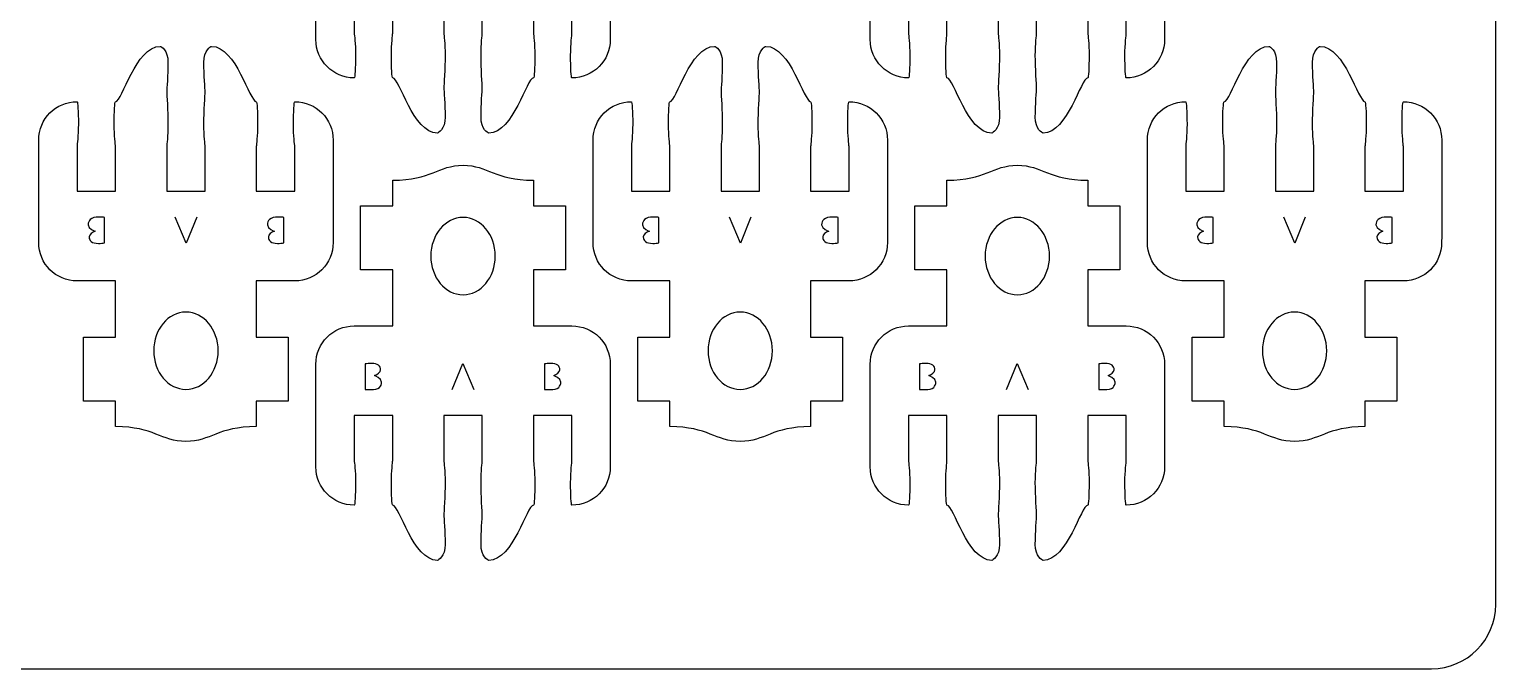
# Model space of a CAD drawing. Extents: x 0 to 300, y 0 to 300.
# Drawn here: x 185.5 to 300, y 0.1 to 50 of the extents above; entities that cross this region are included whole.
import ezdxf

# ---------------------------------------------------------------- set-up
doc = ezdxf.new("R2010")
doc.units = 0
doc.header["$MEASUREMENT"] = 0
doc.layers.add('DEFAULT', color=7, linetype='CONTINUOUS')

msp = doc.modelspace()

# ---------------------------------------------------------------- linework, layer by layer
at = {"layer": 'DEFAULT', "color": 250}
for points in [[(198.54, 35.35), (197.7, 33.33), (196.84, 35.35)], [(241.83, 35.35), (241, 33.33), (240.14, 35.35)], [(285.13, 35.35), (284.3, 33.33), (283.44, 35.35)], [(218.49, 21.9), (219.33, 23.92), (220.18, 21.9)], [(261.79, 21.9), (262.63, 23.92), (263.48, 21.9)]]:
    msp.add_lwpolyline(points, dxfattribs=at)
at = {"layer": 'DEFAULT', "color": 1}
for points, knots in [([(295, 0.1), (198.33, 0.1), (101.67, 0.1), (5, 0.1), (2.25, 0.1), (0, 2.35), (0, 5.1), (0, 101.77), (0, 198.43), (0, 295.1), (0, 297.85), (2.25, 300.1), (5, 300.1), (101.67, 300.1), (198.33, 300.1), (295, 300.1), (297.75, 300.1), (300, 297.85), (300, 295.1), (300, 198.43), (300, 101.77), (300, 5.1), (300, 2.35), (297.75, 0.1), (295, 0.1)], [0, 0, 0, 0, 822.047, 822.047, 822.047, 823.047, 823.047, 823.047, 1645.094, 1645.094, 1645.094, 1646.094, 1646.094, 1646.094, 2468.141, 2468.141, 2468.141, 2469.141, 2469.141, 2469.141, 3291.188, 3291.188, 3291.188, 3292.188, 3292.188, 3292.188, 3292.188]), ([(210.84, 46.24), (210.89, 46.24), (210.94, 47.02), (210.94, 47.99), (210.94, 48.96), (210.84, 49.56), (210.84, 49.74), (210.84, 50.91), (210.84, 52.07), (210.84, 53.24), (211.84, 53.24), (212.84, 53.24), (213.84, 53.24), (213.84, 52.07), (213.84, 50.91), (213.84, 49.74), (213.84, 49.56), (213.74, 48.96), (213.74, 47.99), (213.74, 47.02), (213.78, 46.24), (213.84, 46.24), (214.38, 46.24), (215.41, 41.93), (217.34, 41.93), (217.4, 41.93), (217.94, 42.21), (217.94, 43.18), (217.94, 44.15), (217.84, 45.24), (217.84, 45.49), (217.84, 45.64), (217.94, 47.02), (217.94, 47.99), (217.94, 48.96), (217.84, 49.57), (217.84, 49.74), (217.84, 50.91), (217.84, 52.07), (217.84, 53.24), (218.84, 53.24), (219.84, 53.24), (220.84, 53.24), (220.84, 52.07), (220.84, 50.91), (220.84, 49.74), (220.84, 49.57), (220.74, 48.96), (220.74, 47.99), (220.74, 47.02), (220.84, 45.64), (220.84, 45.49), (220.84, 45.24), (220.74, 44.15), (220.74, 43.18), (220.74, 42.21), (221.28, 41.93), (221.34, 41.93), (223.28, 41.93), (224.3, 46.24), (224.84, 46.24), (224.9, 46.24), (224.94, 47.02), (224.94, 47.99), (224.94, 48.96), (224.84, 49.56), (224.84, 49.74), (224.84, 50.91), (224.84, 52.07), (224.84, 53.24), (225.84, 53.24), (226.84, 53.24), (227.84, 53.24), (227.84, 52.07), (227.84, 50.91), (227.84, 49.74), (227.84, 49.56), (227.74, 48.96), (227.74, 47.99), (227.74, 47.02), (227.78, 46.24), (227.84, 46.24), (229.5, 46.24), (230.84, 47.58), (230.84, 49.24), (230.84, 51.91), (230.84, 54.57), (230.84, 57.24), (230.84, 58.9), (229.5, 60.24), (227.84, 60.24), (226.84, 60.24), (225.84, 60.24), (224.84, 60.24), (224.84, 61.7), (224.84, 63.16), (224.84, 64.62), (225.67, 64.62), (226.5, 64.62), (227.34, 64.62), (227.34, 66.29), (227.34, 67.95), (227.34, 69.62), (226.5, 69.62), (225.67, 69.62), (224.84, 69.62), (224.84, 70.29), (224.84, 70.96), (224.84, 71.62), (221.8, 71.62), (221.31, 72.78), (219.34, 72.78), (217.37, 72.78), (216.88, 71.62), (213.84, 71.62), (213.84, 70.96), (213.84, 70.29), (213.84, 69.62), (213.01, 69.62), (212.17, 69.62), (211.34, 69.62), (211.34, 67.96), (211.34, 66.29), (211.34, 64.62), (212.17, 64.62), (213.01, 64.62), (213.84, 64.62), (213.84, 63.16), (213.84, 61.7), (213.84, 60.24), (212.84, 60.24), (211.84, 60.24), (210.84, 60.24), (209.18, 60.24), (207.84, 58.9), (207.84, 57.24), (207.84, 54.57), (207.84, 51.91), (207.84, 49.24), (207.84, 47.58), (209.18, 46.24), (210.84, 46.24)], [1, 1, 1, 1, 2, 2, 2, 3, 3, 3, 12.92, 12.92, 12.92, 21.42, 21.42, 21.42, 31.34, 31.34, 31.34, 32.34, 32.34, 32.34, 33.34, 33.34, 33.34, 34.34, 34.34, 34.34, 35.34, 35.34, 35.34, 36.34, 36.34, 36.34, 37.34, 37.34, 37.34, 38.34, 38.34, 38.34, 48.26, 48.26, 48.26, 56.76, 56.76, 56.76, 66.68, 66.68, 66.68, 67.68, 67.68, 67.68, 68.68, 68.68, 68.68, 69.68, 69.68, 69.68, 70.68, 70.68, 70.68, 71.68, 71.68, 71.68, 72.68, 72.68, 72.68, 73.68, 73.68, 73.68, 83.6, 83.6, 83.6, 92.109, 92.109, 92.109, 102.029, 102.029, 102.029, 103.029, 103.029, 103.029, 104.029, 104.029, 104.029, 105.029, 105.029, 105.029, 127.708, 127.708, 127.708, 128.708, 128.708, 128.708, 137.217, 137.217, 137.217, 149.647, 149.647, 149.647, 156.727007, 156.727007, 156.727007, 170.907007, 170.907007, 170.907007, 177.987007, 177.987007, 177.987007, 183.657007, 183.657007, 183.657007, 184.657007, 184.657007, 184.657007, 185.657007, 185.657007, 185.657007, 191.327007, 191.327007, 191.327007, 198.417007, 198.417007, 198.417007, 212.587007, 212.587007, 212.587007, 219.687014, 219.687014, 219.687014, 232.097018, 232.097018, 232.097018, 240.597018, 240.597018, 240.597018, 241.597018, 241.597018, 241.597018, 264.27602, 264.27602, 264.27602, 265.27602, 265.27602, 265.27602, 265.27602]), ([(254.14, 46.24), (254.19, 46.24), (254.24, 47.02), (254.24, 47.99), (254.24, 48.96), (254.14, 49.56), (254.14, 49.74), (254.14, 50.91), (254.14, 52.07), (254.14, 53.24), (255.14, 53.24), (256.14, 53.24), (257.14, 53.24), (257.14, 52.07), (257.14, 50.91), (257.14, 49.74), (257.14, 49.56), (257.04, 48.96), (257.04, 47.99), (257.04, 47.02), (257.08, 46.24), (257.14, 46.24), (257.68, 46.24), (258.7, 41.93), (260.64, 41.93), (260.7, 41.93), (261.24, 42.21), (261.24, 43.18), (261.24, 44.15), (261.14, 45.24), (261.14, 45.49), (261.14, 45.64), (261.24, 47.02), (261.24, 47.99), (261.24, 48.96), (261.14, 49.57), (261.14, 49.74), (261.14, 50.91), (261.14, 52.07), (261.14, 53.24), (262.14, 53.24), (263.14, 53.24), (264.14, 53.24), (264.14, 52.07), (264.14, 50.91), (264.14, 49.74), (264.14, 49.57), (264.04, 48.96), (264.04, 47.99), (264.04, 47.02), (264.14, 45.64), (264.14, 45.49), (264.14, 45.24), (264.04, 44.15), (264.04, 43.18), (264.04, 42.21), (264.58, 41.93), (264.64, 41.93), (266.57, 41.93), (267.6, 46.24), (268.14, 46.24), (268.19, 46.24), (268.24, 47.02), (268.24, 47.99), (268.24, 48.96), (268.14, 49.56), (268.14, 49.74), (268.14, 50.91), (268.14, 52.07), (268.14, 53.24), (269.14, 53.24), (270.14, 53.24), (271.14, 53.24), (271.14, 52.07), (271.14, 50.91), (271.14, 49.74), (271.14, 49.56), (271.04, 48.96), (271.04, 47.99), (271.04, 47.02), (271.08, 46.24), (271.14, 46.24), (272.8, 46.24), (274.14, 47.58), (274.14, 49.24), (274.14, 51.91), (274.14, 54.57), (274.14, 57.24), (274.14, 58.9), (272.8, 60.24), (271.14, 60.24), (270.14, 60.24), (269.14, 60.24), (268.14, 60.24), (268.14, 61.7), (268.14, 63.16), (268.14, 64.62), (268.97, 64.62), (269.8, 64.62), (270.64, 64.62), (270.64, 66.29), (270.64, 67.95), (270.64, 69.62), (269.8, 69.62), (268.97, 69.62), (268.14, 69.62), (268.14, 70.29), (268.14, 70.96), (268.14, 71.62), (265.1, 71.62), (264.61, 72.78), (262.64, 72.78), (260.67, 72.78), (260.18, 71.62), (257.14, 71.62), (257.14, 70.96), (257.14, 70.29), (257.14, 69.62), (256.3, 69.62), (255.47, 69.62), (254.64, 69.62), (254.64, 67.96), (254.64, 66.29), (254.64, 64.62), (255.47, 64.62), (256.31, 64.62), (257.14, 64.62), (257.14, 63.16), (257.14, 61.7), (257.14, 60.24), (256.14, 60.24), (255.14, 60.24), (254.14, 60.24), (252.48, 60.24), (251.14, 58.9), (251.14, 57.24), (251.14, 54.57), (251.14, 51.91), (251.14, 49.24), (251.14, 47.58), (252.48, 46.24), (254.14, 46.24)], [1, 1, 1, 1, 2, 2, 2, 3, 3, 3, 12.92, 12.92, 12.92, 21.42, 21.42, 21.42, 31.34, 31.34, 31.34, 32.34, 32.34, 32.34, 33.34, 33.34, 33.34, 34.34, 34.34, 34.34, 35.34, 35.34, 35.34, 36.34, 36.34, 36.34, 37.34, 37.34, 37.34, 38.34, 38.34, 38.34, 48.26, 48.26, 48.26, 56.76, 56.76, 56.76, 66.68, 66.68, 66.68, 67.68, 67.68, 67.68, 68.68, 68.68, 68.68, 69.68, 69.68, 69.68, 70.68, 70.68, 70.68, 71.68, 71.68, 71.68, 72.68, 72.68, 72.68, 73.68, 73.68, 73.68, 83.6, 83.6, 83.6, 92.109, 92.109, 92.109, 102.029, 102.029, 102.029, 103.029, 103.029, 103.029, 104.029, 104.029, 104.029, 105.029, 105.029, 105.029, 127.708, 127.708, 127.708, 128.708, 128.708, 128.708, 137.217, 137.217, 137.217, 149.647, 149.647, 149.647, 156.727007, 156.727007, 156.727007, 170.907007, 170.907007, 170.907007, 177.987007, 177.987007, 177.987007, 183.657007, 183.657007, 183.657007, 184.657007, 184.657007, 184.657007, 185.657007, 185.657007, 185.657007, 191.327007, 191.327007, 191.327007, 198.417007, 198.417007, 198.417007, 212.587007, 212.587007, 212.587007, 219.687014, 219.687014, 219.687014, 232.097018, 232.097018, 232.097018, 240.597018, 240.597018, 240.597018, 241.597018, 241.597018, 241.597018, 264.27602, 264.27602, 264.27602, 265.27602, 265.27602, 265.27602, 265.27602]), ([(206.19, 44.38), (206.14, 44.38), (206.09, 43.6), (206.09, 42.63), (206.09, 41.67), (206.19, 41.06), (206.19, 40.88), (206.19, 39.72), (206.19, 38.55), (206.19, 37.38), (205.19, 37.38), (204.19, 37.38), (203.19, 37.38), (203.19, 38.55), (203.19, 39.72), (203.19, 40.88), (203.19, 41.06), (203.29, 41.67), (203.29, 42.63), (203.29, 43.6), (203.25, 44.38), (203.19, 44.38), (202.65, 44.38), (201.62, 48.7), (199.69, 48.7), (199.63, 48.7), (199.09, 48.41), (199.09, 47.44), (199.09, 46.48), (199.19, 45.38), (199.19, 45.13), (199.19, 44.99), (199.09, 43.6), (199.09, 42.63), (199.09, 41.67), (199.19, 41.05), (199.19, 40.88), (199.19, 39.72), (199.19, 38.55), (199.19, 37.38), (198.19, 37.38), (197.19, 37.38), (196.19, 37.38), (196.19, 38.55), (196.19, 39.72), (196.19, 40.88), (196.19, 41.05), (196.29, 41.67), (196.29, 42.63), (196.29, 43.6), (196.19, 44.99), (196.19, 45.13), (196.19, 45.38), (196.29, 46.48), (196.29, 47.44), (196.29, 48.41), (195.75, 48.7), (195.69, 48.7), (193.75, 48.7), (192.73, 44.38), (192.19, 44.38), (192.13, 44.38), (192.09, 43.6), (192.09, 42.63), (192.09, 41.67), (192.19, 41.06), (192.19, 40.88), (192.19, 39.72), (192.19, 38.55), (192.19, 37.38), (191.19, 37.38), (190.19, 37.38), (189.19, 37.38), (189.19, 38.55), (189.19, 39.72), (189.19, 40.88), (189.19, 41.06), (189.29, 41.67), (189.29, 42.63), (189.29, 43.6), (189.24, 44.38), (189.19, 44.38), (187.53, 44.38), (186.19, 43.04), (186.19, 41.38), (186.19, 38.72), (186.19, 36.05), (186.19, 33.38), (186.19, 31.72), (187.53, 30.38), (189.19, 30.38), (190.19, 30.38), (191.19, 30.38), (192.19, 30.38), (192.19, 28.92), (192.19, 27.46), (192.19, 26), (191.36, 26), (190.52, 26), (189.69, 26), (189.69, 24.33), (189.69, 22.67), (189.69, 21), (190.52, 21), (191.36, 21), (192.19, 21), (192.19, 20.33), (192.19, 19.67), (192.19, 19), (195.23, 19), (195.72, 17.85), (197.69, 17.85), (199.66, 17.85), (200.15, 19), (203.19, 19), (203.19, 19.67), (203.19, 20.33), (203.19, 21), (204.02, 21), (204.86, 21), (205.69, 21), (205.69, 22.67), (205.69, 24.33), (205.69, 26), (204.86, 26), (204.02, 26), (203.19, 26), (203.19, 27.46), (203.19, 28.92), (203.19, 30.38), (204.19, 30.38), (205.19, 30.38), (206.19, 30.38), (207.85, 30.38), (209.19, 31.72), (209.19, 33.38), (209.19, 36.05), (209.19, 38.72), (209.19, 41.38), (209.19, 43.04), (207.85, 44.38), (206.19, 44.38)], [1, 1, 1, 1, 2, 2, 2, 3, 3, 3, 12.92, 12.92, 12.92, 21.42, 21.42, 21.42, 31.34, 31.34, 31.34, 32.34, 32.34, 32.34, 33.34, 33.34, 33.34, 34.34, 34.34, 34.34, 35.34, 35.34, 35.34, 36.34, 36.34, 36.34, 37.34, 37.34, 37.34, 38.34, 38.34, 38.34, 48.26, 48.26, 48.26, 56.76, 56.76, 56.76, 66.68, 66.68, 66.68, 67.68, 67.68, 67.68, 68.68, 68.68, 68.68, 69.68, 69.68, 69.68, 70.68, 70.68, 70.68, 71.68, 71.68, 71.68, 72.68, 72.68, 72.68, 73.68, 73.68, 73.68, 83.6, 83.6, 83.6, 92.109, 92.109, 92.109, 102.029, 102.029, 102.029, 103.029, 103.029, 103.029, 104.029, 104.029, 104.029, 105.029, 105.029, 105.029, 127.709, 127.709, 127.709, 128.709, 128.709, 128.709, 137.218, 137.218, 137.218, 149.648, 149.648, 149.648, 156.728007, 156.728007, 156.728007, 170.908007, 170.908007, 170.908007, 177.988007, 177.988007, 177.988007, 183.658007, 183.658007, 183.658007, 184.658007, 184.658007, 184.658007, 185.658007, 185.658007, 185.658007, 191.328007, 191.328007, 191.328007, 198.418007, 198.418007, 198.418007, 212.588007, 212.588007, 212.588007, 219.688014, 219.688014, 219.688014, 232.098018, 232.098018, 232.098018, 240.598018, 240.598018, 240.598018, 241.598018, 241.598018, 241.598018, 264.27802, 264.27802, 264.27802, 265.27802, 265.27802, 265.27802, 265.27802]), ([(249.49, 44.38), (249.43, 44.38), (249.39, 43.6), (249.39, 42.63), (249.39, 41.67), (249.49, 41.06), (249.49, 40.88), (249.49, 39.72), (249.49, 38.55), (249.49, 37.38), (248.49, 37.38), (247.49, 37.38), (246.49, 37.38), (246.49, 38.55), (246.49, 39.72), (246.49, 40.88), (246.49, 41.06), (246.59, 41.67), (246.59, 42.63), (246.59, 43.6), (246.54, 44.38), (246.49, 44.38), (245.94, 44.38), (244.92, 48.7), (242.99, 48.7), (242.93, 48.7), (242.39, 48.41), (242.39, 47.44), (242.39, 46.48), (242.49, 45.38), (242.49, 45.13), (242.49, 44.99), (242.39, 43.6), (242.39, 42.63), (242.39, 41.67), (242.49, 41.05), (242.49, 40.88), (242.49, 39.72), (242.49, 38.55), (242.49, 37.38), (241.49, 37.38), (240.49, 37.38), (239.49, 37.38), (239.49, 38.55), (239.49, 39.72), (239.49, 40.88), (239.49, 41.05), (239.59, 41.67), (239.59, 42.63), (239.59, 43.6), (239.49, 44.99), (239.49, 45.13), (239.49, 45.38), (239.59, 46.48), (239.59, 47.44), (239.59, 48.41), (239.04, 48.7), (238.99, 48.7), (237.05, 48.7), (236.03, 44.38), (235.49, 44.38), (235.43, 44.38), (235.39, 43.6), (235.39, 42.63), (235.39, 41.67), (235.49, 41.06), (235.49, 40.88), (235.49, 39.72), (235.49, 38.55), (235.49, 37.38), (234.49, 37.38), (233.49, 37.38), (232.49, 37.38), (232.49, 38.55), (232.49, 39.72), (232.49, 40.88), (232.49, 41.06), (232.59, 41.67), (232.59, 42.63), (232.59, 43.6), (232.54, 44.38), (232.49, 44.38), (230.83, 44.38), (229.49, 43.04), (229.49, 41.38), (229.49, 38.72), (229.49, 36.05), (229.49, 33.38), (229.49, 31.72), (230.83, 30.38), (232.49, 30.38), (233.49, 30.38), (234.49, 30.38), (235.49, 30.38), (235.49, 28.92), (235.49, 27.46), (235.49, 26), (234.66, 26), (233.82, 26), (232.99, 26), (232.99, 24.33), (232.99, 22.67), (232.99, 21), (233.82, 21), (234.66, 21), (235.49, 21), (235.49, 20.33), (235.49, 19.67), (235.49, 19), (238.53, 19), (239.02, 17.85), (240.99, 17.85), (242.96, 17.85), (243.45, 19), (246.49, 19), (246.49, 19.67), (246.49, 20.33), (246.49, 21), (247.32, 21), (248.16, 21), (248.99, 21), (248.99, 22.67), (248.99, 24.33), (248.99, 26), (248.15, 26), (247.32, 26), (246.48, 26), (246.49, 27.46), (246.49, 28.92), (246.49, 30.38), (247.49, 30.38), (248.49, 30.38), (249.49, 30.38), (251.14, 30.38), (252.49, 31.72), (252.49, 33.38), (252.49, 36.05), (252.49, 38.72), (252.49, 41.38), (252.49, 43.04), (251.14, 44.38), (249.49, 44.38)], [1, 1, 1, 1, 2, 2, 2, 3, 3, 3, 12.92, 12.92, 12.92, 21.42, 21.42, 21.42, 31.34, 31.34, 31.34, 32.34, 32.34, 32.34, 33.34, 33.34, 33.34, 34.34, 34.34, 34.34, 35.34, 35.34, 35.34, 36.34, 36.34, 36.34, 37.34, 37.34, 37.34, 38.34, 38.34, 38.34, 48.26, 48.26, 48.26, 56.76, 56.76, 56.76, 66.68, 66.68, 66.68, 67.68, 67.68, 67.68, 68.68, 68.68, 68.68, 69.68, 69.68, 69.68, 70.68, 70.68, 70.68, 71.68, 71.68, 71.68, 72.68, 72.68, 72.68, 73.68, 73.68, 73.68, 83.6, 83.6, 83.6, 92.109, 92.109, 92.109, 102.029, 102.029, 102.029, 103.029, 103.029, 103.029, 104.029, 104.029, 104.029, 105.029, 105.029, 105.029, 127.709, 127.709, 127.709, 128.709, 128.709, 128.709, 137.218, 137.218, 137.218, 149.648, 149.648, 149.648, 156.728007, 156.728007, 156.728007, 170.908007, 170.908007, 170.908007, 177.988007, 177.988007, 177.988007, 183.658007, 183.658007, 183.658007, 184.658007, 184.658007, 184.658007, 185.658007, 185.658007, 185.658007, 191.328007, 191.328007, 191.328007, 198.418007, 198.418007, 198.418007, 212.588007, 212.588007, 212.588007, 219.688014, 219.688014, 219.688014, 232.098018, 232.098018, 232.098018, 240.598018, 240.598018, 240.598018, 241.598018, 241.598018, 241.598018, 264.27802, 264.27802, 264.27802, 265.27802, 265.27802, 265.27802, 265.27802]), ([(292.79, 44.38), (292.73, 44.38), (292.69, 43.6), (292.69, 42.63), (292.69, 41.67), (292.79, 41.06), (292.79, 40.88), (292.79, 39.72), (292.79, 38.55), (292.79, 37.38), (291.79, 37.38), (290.79, 37.38), (289.79, 37.38), (289.79, 38.55), (289.79, 39.72), (289.79, 40.88), (289.79, 41.06), (289.89, 41.67), (289.89, 42.63), (289.89, 43.6), (289.84, 44.38), (289.79, 44.38), (289.24, 44.38), (288.22, 48.7), (286.28, 48.7), (286.23, 48.7), (285.69, 48.41), (285.69, 47.44), (285.69, 46.48), (285.79, 45.38), (285.79, 45.13), (285.79, 44.99), (285.69, 43.6), (285.69, 42.63), (285.69, 41.67), (285.79, 41.05), (285.79, 40.88), (285.79, 39.72), (285.79, 38.55), (285.79, 37.38), (284.79, 37.38), (283.79, 37.38), (282.79, 37.38), (282.79, 38.55), (282.79, 39.72), (282.79, 40.88), (282.79, 41.05), (282.89, 41.67), (282.89, 42.63), (282.89, 43.6), (282.79, 44.99), (282.79, 45.13), (282.79, 45.38), (282.89, 46.48), (282.89, 47.44), (282.89, 48.41), (282.34, 48.7), (282.29, 48.7), (280.35, 48.7), (279.33, 44.38), (278.79, 44.38), (278.73, 44.38), (278.68, 43.6), (278.68, 42.63), (278.68, 41.67), (278.79, 41.06), (278.79, 40.88), (278.79, 39.72), (278.79, 38.55), (278.79, 37.38), (277.79, 37.38), (276.79, 37.38), (275.79, 37.38), (275.79, 38.55), (275.79, 39.72), (275.79, 40.88), (275.79, 41.06), (275.89, 41.67), (275.89, 42.63), (275.89, 43.6), (275.84, 44.38), (275.79, 44.38), (274.13, 44.38), (272.79, 43.04), (272.79, 41.38), (272.79, 38.72), (272.79, 36.05), (272.79, 33.38), (272.79, 31.72), (274.13, 30.38), (275.79, 30.38), (276.79, 30.38), (277.79, 30.38), (278.79, 30.38), (278.79, 28.92), (278.79, 27.46), (278.79, 26), (277.95, 26), (277.12, 26), (276.29, 26), (276.29, 24.33), (276.29, 22.67), (276.29, 21), (277.12, 21), (277.95, 21), (278.79, 21), (278.79, 20.33), (278.79, 19.67), (278.79, 19), (281.83, 19), (282.31, 17.85), (284.29, 17.85), (286.26, 17.85), (286.75, 19), (289.79, 19), (289.79, 19.67), (289.79, 20.33), (289.79, 21), (290.62, 21), (291.45, 21), (292.29, 21), (292.29, 22.67), (292.29, 24.33), (292.29, 26), (291.45, 26), (290.62, 26), (289.78, 26), (289.78, 27.46), (289.79, 28.92), (289.79, 30.38), (290.79, 30.38), (291.79, 30.38), (292.79, 30.38), (294.44, 30.38), (295.78, 31.72), (295.78, 33.38), (295.79, 36.05), (295.79, 38.72), (295.79, 41.38), (295.79, 43.04), (294.44, 44.38), (292.79, 44.38)], [1, 1, 1, 1, 2, 2, 2, 3, 3, 3, 12.92, 12.92, 12.92, 21.42, 21.42, 21.42, 31.34, 31.34, 31.34, 32.34, 32.34, 32.34, 33.34, 33.34, 33.34, 34.34, 34.34, 34.34, 35.34, 35.34, 35.34, 36.34, 36.34, 36.34, 37.34, 37.34, 37.34, 38.34, 38.34, 38.34, 48.26, 48.26, 48.26, 56.76, 56.76, 56.76, 66.68, 66.68, 66.68, 67.68, 67.68, 67.68, 68.68, 68.68, 68.68, 69.68, 69.68, 69.68, 70.68, 70.68, 70.68, 71.68, 71.68, 71.68, 72.68, 72.68, 72.68, 73.68, 73.68, 73.68, 83.6, 83.6, 83.6, 92.109, 92.109, 92.109, 102.029, 102.029, 102.029, 103.029, 103.029, 103.029, 104.029, 104.029, 104.029, 105.029, 105.029, 105.029, 127.709, 127.709, 127.709, 128.709, 128.709, 128.709, 137.218, 137.218, 137.218, 149.648, 149.648, 149.648, 156.728007, 156.728007, 156.728007, 170.908007, 170.908007, 170.908007, 177.988007, 177.988007, 177.988007, 183.658007, 183.658007, 183.658007, 184.658007, 184.658007, 184.658007, 185.658007, 185.658007, 185.658007, 191.328007, 191.328007, 191.328007, 198.418007, 198.418007, 198.418007, 212.588007, 212.588007, 212.588007, 219.688014, 219.688014, 219.688014, 232.098018, 232.098018, 232.098018, 240.598018, 240.598018, 240.598018, 241.598018, 241.598018, 241.598018, 264.27802, 264.27802, 264.27802, 265.27802, 265.27802, 265.27802, 265.27802]), ([(210.84, 12.87), (210.89, 12.87), (210.94, 13.66), (210.94, 14.62), (210.94, 15.59), (210.84, 16.2), (210.84, 16.37), (210.84, 17.54), (210.84, 18.7), (210.84, 19.87), (211.84, 19.87), (212.84, 19.87), (213.84, 19.87), (213.84, 18.7), (213.84, 17.54), (213.84, 16.37), (213.84, 16.2), (213.74, 15.59), (213.74, 14.62), (213.74, 13.66), (213.78, 12.87), (213.84, 12.87), (214.38, 12.87), (215.41, 8.56), (217.34, 8.56), (217.4, 8.56), (217.94, 8.84), (217.94, 9.81), (217.94, 10.78), (217.84, 11.87), (217.84, 12.12), (217.84, 12.27), (217.94, 13.66), (217.94, 14.62), (217.94, 15.59), (217.84, 16.2), (217.84, 16.37), (217.84, 17.54), (217.84, 18.7), (217.84, 19.87), (218.84, 19.87), (219.84, 19.87), (220.84, 19.87), (220.84, 18.7), (220.84, 17.54), (220.84, 16.37), (220.84, 16.2), (220.74, 15.59), (220.74, 14.62), (220.74, 13.66), (220.84, 12.27), (220.84, 12.12), (220.84, 11.87), (220.74, 10.78), (220.74, 9.81), (220.74, 8.84), (221.28, 8.56), (221.34, 8.56), (223.28, 8.56), (224.3, 12.87), (224.84, 12.87), (224.9, 12.87), (224.94, 13.66), (224.94, 14.62), (224.94, 15.59), (224.84, 16.2), (224.84, 16.37), (224.84, 17.54), (224.84, 18.7), (224.84, 19.87), (225.84, 19.87), (226.84, 19.87), (227.84, 19.87), (227.84, 18.7), (227.84, 17.54), (227.84, 16.37), (227.84, 16.2), (227.74, 15.59), (227.74, 14.62), (227.74, 13.66), (227.78, 12.87), (227.84, 12.87), (229.5, 12.87), (230.84, 14.21), (230.84, 15.87), (230.84, 18.54), (230.84, 21.2), (230.84, 23.87), (230.84, 25.53), (229.5, 26.87), (227.84, 26.87), (226.84, 26.87), (225.84, 26.87), (224.84, 26.87), (224.84, 28.33), (224.84, 29.79), (224.84, 31.25), (225.67, 31.25), (226.5, 31.25), (227.34, 31.25), (227.34, 32.92), (227.34, 34.59), (227.34, 36.25), (226.5, 36.25), (225.67, 36.25), (224.84, 36.25), (224.84, 36.92), (224.84, 37.59), (224.84, 38.25), (221.8, 38.25), (221.31, 39.41), (219.34, 39.41), (217.37, 39.41), (216.88, 38.25), (213.84, 38.25), (213.84, 37.59), (213.84, 36.92), (213.84, 36.25), (213.01, 36.25), (212.17, 36.25), (211.34, 36.25), (211.34, 34.59), (211.34, 32.92), (211.34, 31.25), (212.17, 31.25), (213.01, 31.25), (213.84, 31.25), (213.84, 29.79), (213.84, 28.33), (213.84, 26.87), (212.84, 26.87), (211.84, 26.87), (210.84, 26.87), (209.18, 26.87), (207.84, 25.53), (207.84, 23.87), (207.84, 21.2), (207.84, 18.54), (207.84, 15.87), (207.84, 14.21), (209.18, 12.87), (210.84, 12.87)], [1, 1, 1, 1, 2, 2, 2, 3, 3, 3, 12.92, 12.92, 12.92, 21.42, 21.42, 21.42, 31.34, 31.34, 31.34, 32.34, 32.34, 32.34, 33.34, 33.34, 33.34, 34.34, 34.34, 34.34, 35.34, 35.34, 35.34, 36.34, 36.34, 36.34, 37.34, 37.34, 37.34, 38.34, 38.34, 38.34, 48.26, 48.26, 48.26, 56.76, 56.76, 56.76, 66.68, 66.68, 66.68, 67.68, 67.68, 67.68, 68.68, 68.68, 68.68, 69.68, 69.68, 69.68, 70.68, 70.68, 70.68, 71.68, 71.68, 71.68, 72.68, 72.68, 72.68, 73.68, 73.68, 73.68, 83.6, 83.6, 83.6, 92.109, 92.109, 92.109, 102.029, 102.029, 102.029, 103.029, 103.029, 103.029, 104.029, 104.029, 104.029, 105.029, 105.029, 105.029, 127.708, 127.708, 127.708, 128.708, 128.708, 128.708, 137.217, 137.217, 137.217, 149.647, 149.647, 149.647, 156.727007, 156.727007, 156.727007, 170.907007, 170.907007, 170.907007, 177.987007, 177.987007, 177.987007, 183.657007, 183.657007, 183.657007, 184.657007, 184.657007, 184.657007, 185.657007, 185.657007, 185.657007, 191.327007, 191.327007, 191.327007, 198.417007, 198.417007, 198.417007, 212.587007, 212.587007, 212.587007, 219.687014, 219.687014, 219.687014, 232.097018, 232.097018, 232.097018, 240.597018, 240.597018, 240.597018, 241.597018, 241.597018, 241.597018, 264.27602, 264.27602, 264.27602, 265.27602, 265.27602, 265.27602, 265.27602]), ([(254.14, 12.87), (254.19, 12.87), (254.24, 13.66), (254.24, 14.62), (254.24, 15.59), (254.14, 16.2), (254.14, 16.37), (254.14, 17.54), (254.14, 18.7), (254.14, 19.87), (255.14, 19.87), (256.14, 19.87), (257.14, 19.87), (257.14, 18.7), (257.14, 17.54), (257.14, 16.37), (257.14, 16.2), (257.04, 15.59), (257.04, 14.62), (257.04, 13.66), (257.08, 12.87), (257.14, 12.87), (257.68, 12.87), (258.7, 8.56), (260.64, 8.56), (260.7, 8.56), (261.24, 8.84), (261.24, 9.81), (261.24, 10.78), (261.14, 11.87), (261.14, 12.12), (261.14, 12.27), (261.24, 13.66), (261.24, 14.62), (261.24, 15.59), (261.14, 16.2), (261.14, 16.37), (261.14, 17.54), (261.14, 18.7), (261.14, 19.87), (262.14, 19.87), (263.14, 19.87), (264.14, 19.87), (264.14, 18.7), (264.14, 17.54), (264.14, 16.37), (264.14, 16.2), (264.04, 15.59), (264.04, 14.62), (264.04, 13.66), (264.14, 12.27), (264.14, 12.12), (264.14, 11.87), (264.04, 10.78), (264.04, 9.81), (264.04, 8.84), (264.58, 8.56), (264.64, 8.56), (266.57, 8.56), (267.6, 12.87), (268.14, 12.87), (268.19, 12.87), (268.24, 13.66), (268.24, 14.62), (268.24, 15.59), (268.14, 16.2), (268.14, 16.37), (268.14, 17.54), (268.14, 18.7), (268.14, 19.87), (269.14, 19.87), (270.14, 19.87), (271.14, 19.87), (271.14, 18.7), (271.14, 17.54), (271.14, 16.37), (271.14, 16.2), (271.04, 15.59), (271.04, 14.62), (271.04, 13.66), (271.08, 12.87), (271.14, 12.87), (272.8, 12.87), (274.14, 14.21), (274.14, 15.87), (274.14, 18.54), (274.14, 21.2), (274.14, 23.87), (274.14, 25.53), (272.8, 26.87), (271.14, 26.87), (270.14, 26.87), (269.14, 26.87), (268.14, 26.87), (268.14, 28.33), (268.14, 29.79), (268.14, 31.25), (268.97, 31.25), (269.8, 31.25), (270.64, 31.25), (270.64, 32.92), (270.64, 34.59), (270.64, 36.25), (269.8, 36.25), (268.97, 36.25), (268.14, 36.25), (268.14, 36.92), (268.14, 37.59), (268.14, 38.25), (265.1, 38.25), (264.61, 39.41), (262.64, 39.41), (260.67, 39.41), (260.18, 38.25), (257.14, 38.25), (257.14, 37.59), (257.14, 36.92), (257.14, 36.25), (256.3, 36.25), (255.47, 36.25), (254.64, 36.25), (254.64, 34.59), (254.64, 32.92), (254.64, 31.25), (255.47, 31.25), (256.31, 31.25), (257.14, 31.25), (257.14, 29.79), (257.14, 28.33), (257.14, 26.87), (256.14, 26.87), (255.14, 26.87), (254.14, 26.87), (252.48, 26.87), (251.14, 25.53), (251.14, 23.87), (251.14, 21.2), (251.14, 18.54), (251.14, 15.87), (251.14, 14.21), (252.48, 12.87), (254.14, 12.87)], [1, 1, 1, 1, 2, 2, 2, 3, 3, 3, 12.92, 12.92, 12.92, 21.42, 21.42, 21.42, 31.34, 31.34, 31.34, 32.34, 32.34, 32.34, 33.34, 33.34, 33.34, 34.34, 34.34, 34.34, 35.34, 35.34, 35.34, 36.34, 36.34, 36.34, 37.34, 37.34, 37.34, 38.34, 38.34, 38.34, 48.26, 48.26, 48.26, 56.76, 56.76, 56.76, 66.68, 66.68, 66.68, 67.68, 67.68, 67.68, 68.68, 68.68, 68.68, 69.68, 69.68, 69.68, 70.68, 70.68, 70.68, 71.68, 71.68, 71.68, 72.68, 72.68, 72.68, 73.68, 73.68, 73.68, 83.6, 83.6, 83.6, 92.109, 92.109, 92.109, 102.029, 102.029, 102.029, 103.029, 103.029, 103.029, 104.029, 104.029, 104.029, 105.029, 105.029, 105.029, 127.708, 127.708, 127.708, 128.708, 128.708, 128.708, 137.217, 137.217, 137.217, 149.647, 149.647, 149.647, 156.727007, 156.727007, 156.727007, 170.907007, 170.907007, 170.907007, 177.987007, 177.987007, 177.987007, 183.657007, 183.657007, 183.657007, 184.657007, 184.657007, 184.657007, 185.657007, 185.657007, 185.657007, 191.327007, 191.327007, 191.327007, 198.417007, 198.417007, 198.417007, 212.587007, 212.587007, 212.587007, 219.687014, 219.687014, 219.687014, 232.097018, 232.097018, 232.097018, 240.597018, 240.597018, 240.597018, 241.597018, 241.597018, 241.597018, 264.27602, 264.27602, 264.27602, 265.27602, 265.27602, 265.27602, 265.27602]), ([(219.34, 35.34), (220.73, 35.34), (221.85, 33.99), (221.85, 32.32), (221.85, 30.66), (220.73, 29.3), (219.34, 29.3), (217.95, 29.3), (216.82, 30.66), (216.82, 32.32), (216.82, 33.99), (217.95, 35.34), (219.34, 35.34)], [1, 1, 1, 1, 2, 2, 2, 3, 3, 3, 4, 4, 4, 5, 5, 5, 5]), ([(262.64, 35.34), (264.02, 35.34), (265.15, 33.99), (265.15, 32.32), (265.15, 30.66), (264.02, 29.3), (262.64, 29.3), (261.25, 29.3), (260.12, 30.66), (260.12, 32.32), (260.12, 33.99), (261.25, 35.34), (262.64, 35.34)], [1, 1, 1, 1, 2, 2, 2, 3, 3, 3, 4, 4, 4, 5, 5, 5, 5]), ([(197.69, 21.91), (196.3, 21.91), (195.18, 23.26), (195.18, 24.93), (195.18, 26.6), (196.3, 27.95), (197.69, 27.95), (199.08, 27.95), (200.21, 26.6), (200.21, 24.93), (200.21, 23.26), (199.08, 21.91), (197.69, 21.91)], [1, 1, 1, 1, 2, 2, 2, 3, 3, 3, 4, 4, 4, 5, 5, 5, 5]), ([(240.99, 21.91), (239.6, 21.91), (238.48, 23.26), (238.48, 24.93), (238.48, 26.6), (239.6, 27.95), (240.99, 27.95), (242.38, 27.95), (243.5, 26.6), (243.5, 24.93), (243.5, 23.26), (242.38, 21.91), (240.99, 21.91)], [1, 1, 1, 1, 2, 2, 2, 3, 3, 3, 4, 4, 4, 5, 5, 5, 5]), ([(284.29, 21.91), (282.9, 21.91), (281.78, 23.26), (281.78, 24.93), (281.78, 26.6), (282.9, 27.95), (284.29, 27.95), (285.68, 27.95), (286.8, 26.6), (286.8, 24.93), (286.8, 23.26), (285.68, 21.91), (284.29, 21.91)], [1, 1, 1, 1, 2, 2, 2, 3, 3, 3, 4, 4, 4, 5, 5, 5, 5])]:
    msp.add_open_spline(points, degree=3, knots=knots, dxfattribs=at)
at = {"layer": 'DEFAULT', "color": 250}
for points in [[(191.33, 33.36), (191.21, 33.33), (191.03, 33.31), (190.85, 33.31), (190.59, 33.31), (190.42, 33.36), (190.29, 33.46), (190.19, 33.54), (190.13, 33.66), (190.13, 33.82), (190.13, 34.01), (190.38, 34.18), (190.6, 34.26), (190.6, 34.26), (190.05, 34.47), (190.05, 34.77), (190.05, 34.95), (190.12, 35.08), (190.22, 35.18), (190.36, 35.31), (190.59, 35.37), (190.92, 35.37), (191.1, 35.37), (191.24, 35.36), (191.33, 35.34), (191.33, 34.68), (191.33, 34.02), (191.33, 33.36)], [(205.33, 33.36), (205.21, 33.33), (205.03, 33.31), (204.85, 33.31), (204.59, 33.31), (204.42, 33.36), (204.3, 33.46), (204.19, 33.54), (204.13, 33.66), (204.13, 33.82), (204.13, 34.01), (204.38, 34.18), (204.6, 34.26), (204.6, 34.26), (204.05, 34.47), (204.05, 34.77), (204.05, 34.95), (204.12, 35.08), (204.22, 35.18), (204.36, 35.31), (204.59, 35.37), (204.92, 35.37), (205.1, 35.37), (205.24, 35.36), (205.33, 35.34), (205.33, 34.68), (205.33, 34.02), (205.33, 33.36)], [(234.62, 33.36), (234.51, 33.33), (234.33, 33.31), (234.15, 33.31), (233.89, 33.31), (233.72, 33.36), (233.59, 33.46), (233.49, 33.54), (233.42, 33.66), (233.42, 33.82), (233.42, 34.01), (233.68, 34.18), (233.89, 34.26), (233.89, 34.26), (233.35, 34.47), (233.35, 34.77), (233.35, 34.95), (233.42, 35.08), (233.52, 35.18), (233.66, 35.31), (233.89, 35.37), (234.22, 35.37), (234.4, 35.37), (234.54, 35.36), (234.62, 35.34), (234.62, 34.68), (234.62, 34.02), (234.62, 33.36)], [(248.63, 33.36), (248.51, 33.33), (248.33, 33.31), (248.15, 33.31), (247.89, 33.31), (247.72, 33.36), (247.59, 33.46), (247.49, 33.54), (247.43, 33.66), (247.43, 33.82), (247.43, 34.01), (247.68, 34.18), (247.9, 34.26), (247.9, 34.26), (247.35, 34.47), (247.35, 34.77), (247.35, 34.95), (247.42, 35.08), (247.52, 35.18), (247.66, 35.31), (247.89, 35.37), (248.22, 35.37), (248.4, 35.37), (248.54, 35.36), (248.63, 35.34), (248.63, 34.68), (248.63, 34.02), (248.63, 33.36)], [(277.92, 33.36), (277.81, 33.33), (277.63, 33.31), (277.45, 33.31), (277.18, 33.31), (277.02, 33.36), (276.89, 33.46), (276.79, 33.54), (276.72, 33.66), (276.72, 33.82), (276.72, 34.01), (276.98, 34.18), (277.19, 34.26), (277.19, 34.26), (276.65, 34.47), (276.65, 34.77), (276.65, 34.95), (276.72, 35.08), (276.82, 35.18), (276.96, 35.31), (277.19, 35.37), (277.52, 35.37), (277.7, 35.37), (277.84, 35.36), (277.92, 35.34), (277.92, 34.68), (277.92, 34.02), (277.92, 33.36)], [(291.92, 33.36), (291.81, 33.33), (291.63, 33.31), (291.45, 33.31), (291.19, 33.31), (291.02, 33.36), (290.89, 33.46), (290.79, 33.54), (290.72, 33.66), (290.72, 33.82), (290.72, 34.01), (290.98, 34.18), (291.19, 34.26), (291.19, 34.26), (290.65, 34.47), (290.65, 34.77), (290.65, 34.95), (290.72, 35.08), (290.82, 35.18), (290.96, 35.31), (291.19, 35.37), (291.52, 35.37), (291.7, 35.37), (291.84, 35.36), (291.92, 35.34), (291.92, 34.68), (291.92, 34.02), (291.92, 33.36)], [(211.7, 23.9), (211.82, 23.92), (212, 23.94), (212.18, 23.94), (212.44, 23.94), (212.61, 23.89), (212.73, 23.79), (212.84, 23.71), (212.9, 23.6), (212.9, 23.44), (212.9, 23.24), (212.64, 23.07), (212.43, 22.99), (212.43, 22.99), (212.98, 22.78), (212.98, 22.48), (212.98, 22.31), (212.91, 22.17), (212.81, 22.07), (212.66, 21.95), (212.44, 21.89), (212.11, 21.89), (211.93, 21.89), (211.79, 21.9), (211.7, 21.91), (211.7, 22.57), (211.7, 23.24), (211.7, 23.9)], [(225.7, 23.9), (225.82, 23.92), (226, 23.94), (226.18, 23.94), (226.44, 23.94), (226.61, 23.89), (226.74, 23.79), (226.84, 23.71), (226.9, 23.6), (226.9, 23.44), (226.9, 23.24), (226.65, 23.07), (226.43, 22.99), (226.43, 22.99), (226.98, 22.78), (226.98, 22.48), (226.98, 22.31), (226.91, 22.17), (226.81, 22.07), (226.67, 21.95), (226.44, 21.89), (226.11, 21.89), (225.93, 21.89), (225.79, 21.9), (225.7, 21.91), (225.7, 22.57), (225.7, 23.24), (225.7, 23.9)], [(255, 23.9), (255.11, 23.92), (255.29, 23.94), (255.48, 23.94), (255.74, 23.94), (255.91, 23.89), (256.03, 23.79), (256.14, 23.71), (256.2, 23.6), (256.2, 23.44), (256.2, 23.24), (255.94, 23.07), (255.73, 22.99), (255.73, 22.99), (256.27, 22.78), (256.27, 22.48), (256.27, 22.31), (256.21, 22.17), (256.1, 22.07), (255.96, 21.95), (255.74, 21.89), (255.41, 21.89), (255.23, 21.89), (255.09, 21.9), (255, 21.91), (255, 22.57), (255, 23.24), (255, 23.9)], [(269, 23.9), (269.12, 23.92), (269.3, 23.94), (269.48, 23.94), (269.74, 23.94), (269.91, 23.89), (270.03, 23.79), (270.14, 23.71), (270.2, 23.6), (270.2, 23.44), (270.2, 23.24), (269.94, 23.07), (269.73, 22.99), (269.73, 22.99), (270.28, 22.78), (270.28, 22.48), (270.28, 22.31), (270.21, 22.17), (270.11, 22.07), (269.96, 21.95), (269.74, 21.89), (269.41, 21.89), (269.23, 21.89), (269.09, 21.9), (269, 21.91), (269, 22.57), (269, 23.24), (269, 23.9)]]:
    msp.add_open_spline(points, degree=3, knots=[5.635, 5.635, 5.635, 5.635, 6.635, 6.635, 6.635, 7.635, 7.635, 7.635, 8.635, 8.635, 8.635, 9.635, 9.635, 9.635, 10.635, 10.635, 10.635, 11.635, 11.635, 11.635, 12.635, 12.635, 12.635, 13.635, 13.635, 13.635, 19.27, 19.27, 19.27, 19.27], dxfattribs=at)

doc.saveas('drawing.dxf')
